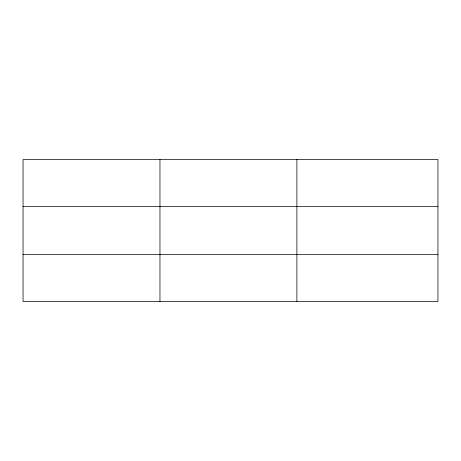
<?xml version="1.0" encoding="UTF-8"?>
<svg xmlns="http://www.w3.org/2000/svg" width="461" height="461" viewBox="0 0 461 461"><rect width="100%" height="100%" fill="white"/><g stroke="black" fill="none" stroke-linecap="round" stroke-linejoin="round"><path stroke-width="0.69" d="M159.967 301.494L159.967 159.506M296.884 301.494L296.884 159.506M437.95 254.639L437.95 301.494L23.05 301.494L23.05 159.506L437.95 159.506L437.95 254.639L23.05 254.639M23.05 206.361L437.95 206.361"/></g></svg>
